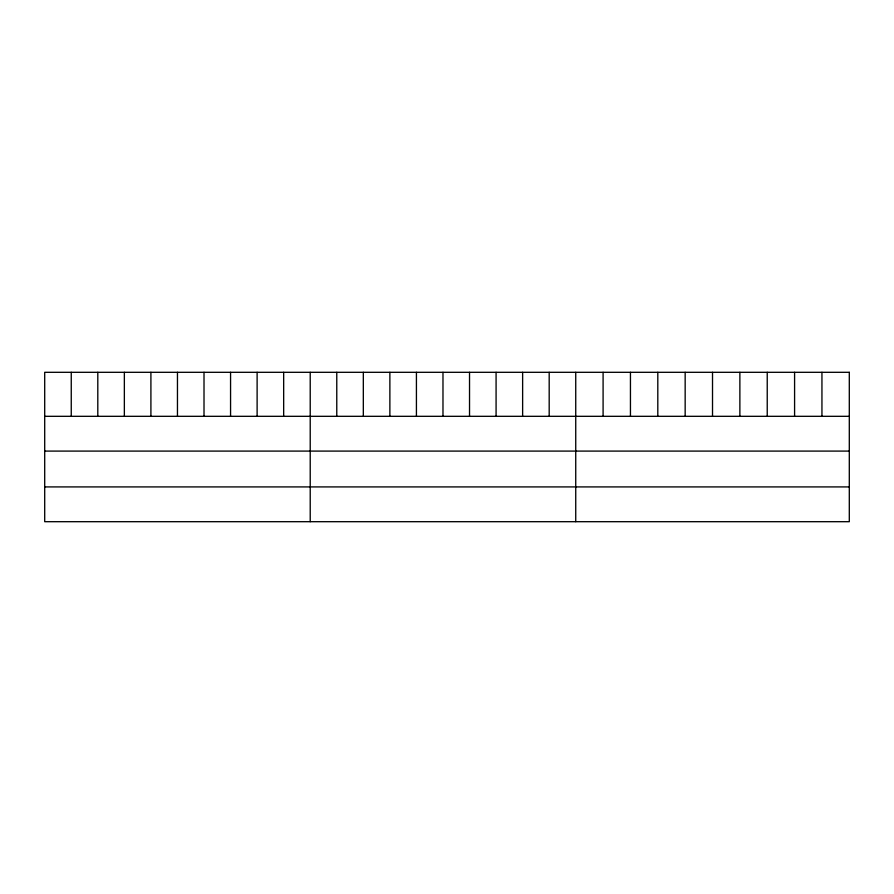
<?xml version="1.0" encoding="UTF-8"?>
<svg xmlns="http://www.w3.org/2000/svg" width="894" height="894" viewBox="0 0 894 894"><rect width="100%" height="100%" fill="white"/><g stroke="black" fill="none" stroke-linecap="round" stroke-linejoin="round"><path stroke-width="1.34" d="M44.7 416.313L849.3 416.313M44.7 451.09L849.3 451.09M44.7 486.917L849.3 486.917M821.944 372.306L821.944 416.313M794.587 372.306L794.587 416.313M767.231 372.306L767.231 416.313M739.874 372.306L739.874 416.313M712.518 372.306L712.518 416.313M685.162 372.306L685.162 416.313M657.805 372.306L657.805 416.313M630.449 372.306L630.449 416.313M603.092 372.306L603.092 416.313M575.736 372.306L575.736 521.694M549.184 372.306L549.184 416.313M522.632 372.306L522.632 416.313M496.081 372.306L496.081 416.313M469.529 372.306L469.529 416.313M442.977 372.306L442.977 416.313M416.425 372.306L416.425 416.313M389.873 372.306L389.873 416.313M363.322 372.306L363.322 416.313M336.77 372.306L336.77 416.313M310.218 372.306L310.218 521.694M283.666 372.306L283.666 416.313M257.114 372.306L257.114 416.313M230.563 372.306L230.563 416.313M204.011 372.306L204.011 416.313M177.459 372.306L177.459 416.313M150.907 372.306L150.907 416.313M124.355 372.306L124.355 416.313M97.804 372.306L97.804 416.313M71.252 372.306L71.252 416.313M849.3 372.306L44.7 372.306L44.7 521.694L849.3 521.694L849.3 372.306"/></g></svg>
